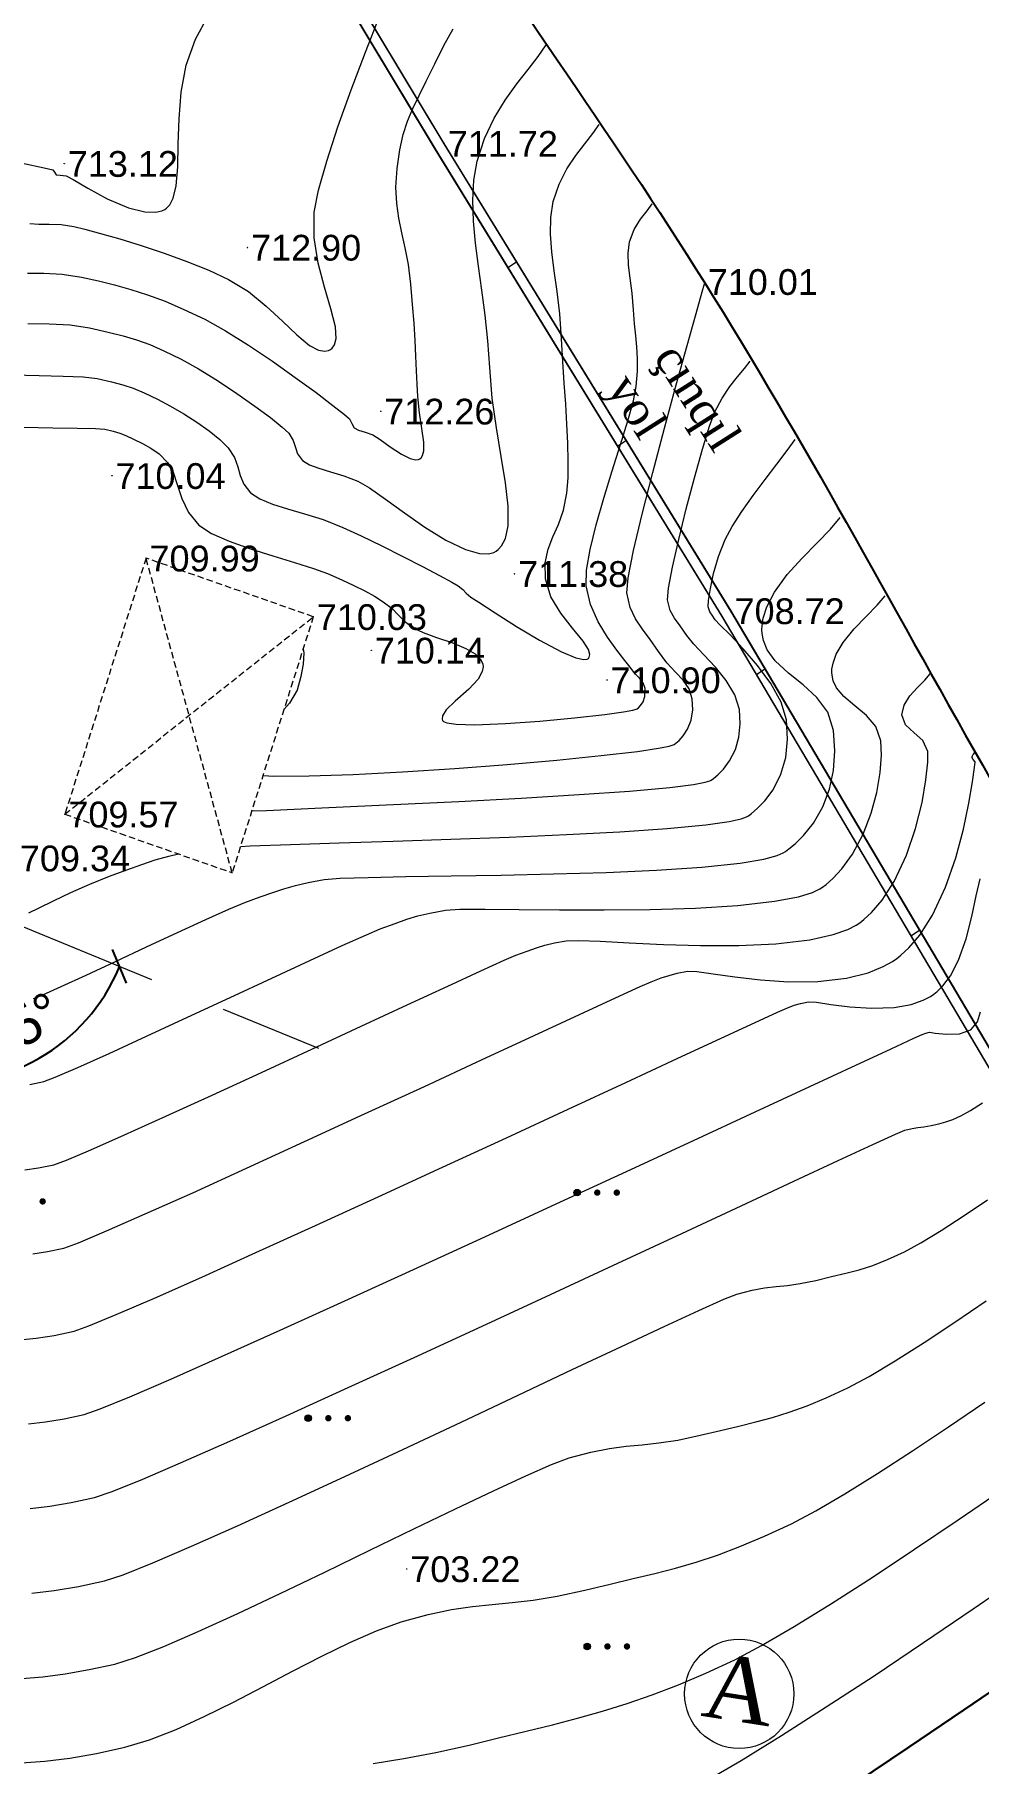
# Model space of a CAD drawing. Header units: feet. Extents: x 3381 to 682707, y 675186 to 4374675.
# Drawn here: x 681309.1 to 681345.7, y 4373140.6 to 4373207.7 of the extents above; entities that cross this region are included whole.
import ezdxf

# ---------------------------------------------------------------- set-up
doc = ezdxf.new("R2010")
doc.units = ezdxf.units.FT
doc.header["$MEASUREMENT"] = 0
doc.header["$PDMODE"] = 34
doc.header["$PDSIZE"] = 0.01
for name, pattern in [('ACAD_ISO02W100', [15, 12, -3]), ('DASHED2', [0.375, 0.25, -0.125]), ('DUZ', [0])]:
    doc.linetypes.add(name, pattern=pattern)
doc.layers.get('0').update_dxf_attribs({"linetype": 'CONTINUOUS'})
doc.layers.get('Defpoints').update_dxf_attribs({"linetype": 'CONTINUOUS'})
for name, color, linetype in [('0_Point_Height', 2, 'CONTINUOUS'), ('0_Point_Point', 7, 'CONTINUOUS'), ('col bitkisi', 7, 'CONTINUOUS'), ('Layer8', 7, 'CONTINUOUS'), ('Yazilar', 7, 'CONTINUOUS')]:
    doc.layers.add(name, color=color, linetype=linetype)
doc.layers.add('ANA HORIZONTAL', color=24, linetype='CONTINUOUS', lineweight=30)
doc.layers.add('HORIZANTAL', color=24, linetype='CONTINUOUS', lineweight=13)
doc.styles.get("Standard").update_dxf_attribs({"font": 'arial.ttf', "height": 1.5})
doc.styles.add('style5', font='arialazlat.ttf', dxfattribs={"height": 400})
doc.dimstyles.new('ISO-25', dxfattribs={"dimtxt": 1.5, "dimasz": 1, "dimexe": 1.25, "dimexo": 0.625, "dimtad": 1, "dimtxsty": 'Standard', "dimblk": 'OBLIQUE', "dimcen": 2.5, "dimadec": 0, "dimazin": 0, "dimtfac": 1, "dimtmove": 0, "dimatfit": 3, "dimldrblk": 'OBLIQUE', "dimfxl": 1, "dimarcsym": 0})

# ---------------------------------------------------------------- blocks, each defined once
blk = doc.blocks.new('_Oblique')
at = {"color": 0, "linetype": 'ByBlock', "lineweight": -2}
blk.add_line((-0.5, -0.5), (0.5, 0.5), dxfattribs=at)
blk = doc.blocks.new('*D59')
at = {"color": 0, "lineweight": -2, "transparency": 16777216}
blk.add_arc((681294.764, 4373178.786), 5.435, 337.61681, 67.18556, dxfattribs=at)
at = {"layer": 'Defpoints', "color": 0, "lineweight": 30, "transparency": 16777216}
for p in [(681298.971, 4373188.787, 709.777), (681299.086, 4373182.082), (681288.626, 4373181.314, 709.272), (681294.764, 4373178.786, 709.223), (681320.062, 4373168.368, 709.019)]:
    blk.add_point(p, dxfattribs=at)
at = {"color": 0, "lineweight": -2, "transparency": 16777216}
for p, rotation in [((681296.872, 4373183.796), 157.1855575513138), ((681299.79, 4373176.716), 247.6168135683002)]:
    blk.add_blockref('_Oblique', p, dxfattribs=dict(at, rotation=rotation))
at = {"color": 0, "lineweight": 20, "transparency": 16777216, "insert": (681301.075, 4373181.387), "char_height": 1.5, "attachment_point": 5, "rotation": 292.40119}
blk.add_mtext('90°', dxfattribs=at)
blk = doc.blocks.new('*D56')
at = {"color": 0, "lineweight": -2, "transparency": 16777216}
blk.add_arc((681305.581, 4373174.331), 7.308, 157.61681, 262.22344, dxfattribs=at)
at = {"layer": 'Defpoints', "color": 0, "lineweight": 30, "transparency": 16777216}
for p in [(681307.168, 4373185.951), (681288.626, 4373181.314, 709.272), (681298.445, 4373172.751), (681320.062, 4373168.368, 709.019), (681294.624, 4373094.104)]:
    blk.add_point(p, dxfattribs=at)
at = {"color": 0, "lineweight": -2, "transparency": 16777216}
for p, rotation in [((681298.823, 4373177.114), 67.61681356868678), ((681304.592, 4373167.09), 352.223436213165)]:
    blk.add_blockref('_Oblique', p, dxfattribs=dict(at, rotation=rotation))
at = {"color": 0, "lineweight": 20, "transparency": 16777216, "insert": (681300.452, 4373171.38), "char_height": 1.5, "attachment_point": 5, "rotation": 299.92012}
blk.add_mtext('105°', dxfattribs=at)
blk = doc.blocks.new('*D57')
at = {"color": 0, "lineweight": -2, "transparency": 16777216}
blk.add_arc((681305.581, 4373174.331), 7.32, 262.22344, 337.61681, dxfattribs=at)
at = {"layer": 'Defpoints', "color": 0, "lineweight": 30, "transparency": 16777216}
for p in [(681307.168, 4373185.951), (681288.626, 4373181.314, 709.272), (681310.525, 4373168.933), (681320.062, 4373168.368, 709.019), (681294.624, 4373094.104)]:
    blk.add_point(p, dxfattribs=at)
at = {"color": 0, "lineweight": -2, "transparency": 16777216}
for p, rotation in [((681312.35, 4373171.544), 67.61681356753547), ((681304.59, 4373167.078), 172.2234362136271)]:
    blk.add_blockref('_Oblique', p, dxfattribs=dict(at, rotation=rotation))
at = {"color": 0, "lineweight": 20, "transparency": 16777216, "insert": (681308.54, 4373169.189), "char_height": 1.5, "attachment_point": 5, "rotation": 29.92012}
blk.add_mtext('75°', dxfattribs=at)

msp = doc.modelspace()

# ---------------------------------------------------------------- hatches: boundary and pattern name
at = {"layer": 'col bitkisi', "lineweight": 20, "ltscale": 1.5}
h = msp.add_hatch(color=256, dxfattribs=at)
edge = h.paths.add_edge_path()
edge.add_arc((681309.363, 4373162.427), 0.125, 0, 360)
h = msp.add_hatch(color=256, dxfattribs=at)
edge = h.paths.add_edge_path()
edge.add_arc((681330.097, 4373162.768), 0.125, 0, 360)
h = msp.add_hatch(color=256, dxfattribs=at)
edge = h.paths.add_edge_path()
edge.add_arc((681330.88, 4373162.768), 0.125, 0, 360)
h = msp.add_hatch(color=256, dxfattribs=at)
edge = h.paths.add_edge_path()
edge.add_arc((681331.638, 4373162.768), 0.125, 0, 360)
h = msp.add_hatch(color=256, dxfattribs=at)
edge = h.paths.add_edge_path()
edge.add_arc((681319.665, 4373154.015), 0.125, 0, 360)
h = msp.add_hatch(color=256, dxfattribs=at)
edge = h.paths.add_edge_path()
edge.add_arc((681320.447, 4373154.015), 0.125, 0, 360)
h = msp.add_hatch(color=256, dxfattribs=at)
edge = h.paths.add_edge_path()
edge.add_arc((681321.206, 4373154.015), 0.125, 0, 360)
h = msp.add_hatch(color=256, dxfattribs=at)
edge = h.paths.add_edge_path()
edge.add_arc((681330.492, 4373145.157), 0.125, 0, 360)
h = msp.add_hatch(color=256, dxfattribs=at)
edge = h.paths.add_edge_path()
edge.add_arc((681331.275, 4373145.157), 0.125, 0, 360)
h = msp.add_hatch(color=256, dxfattribs=at)
edge = h.paths.add_edge_path()
edge.add_arc((681332.033, 4373145.157), 0.125, 0, 360)

# ---------------------------------------------------------------- linework, layer by layer
at = {"linetype": 'Continuous', "lineweight": 20}
for p, q in [((681327.764, 4373198.883, -4.243), (681327.43, 4373198.662, -4.243)), ((681332.014, 4373191.956, -5.122), (681331.68, 4373191.735, -5.122)), ((681337.403, 4373183.092, -716.5), (681337.069, 4373182.871, -716.5)), ((681343.401, 4373172.952, -716.5), (681343.067, 4373172.731, -716.5))]:
    msp.add_line(p, q, dxfattribs=at)
at = {"linetype": 'DASHED2', "lineweight": 20}
for p, q in [((681313.374, 4373187.388, -6.509), (681310.225, 4373177.455, -6.928)), ((681319.864, 4373185.115, -6.468), (681313.374, 4373187.388, -6.509)), ((681316.715, 4373175.182, -6.887), (681313.374, 4373187.388, -6.509)), ((681310.225, 4373177.455, -6.928), (681319.864, 4373185.115, -6.468)), ((681319.864, 4373185.115, -6.468), (681316.715, 4373175.182, -6.887)), ((681310.225, 4373177.455, -6.928), (681316.715, 4373175.182, -6.887))]:
    msp.add_line(p, q, dxfattribs=at)
at = {"color": 222, "linetype": 'ACAD_ISO02W100', "lineweight": 20}
msp.add_line((681288.626, 4373181.314, -7.228), (681320.062, 4373168.368, -7.481), dxfattribs=at)
at = {"linetype": 'Continuous', "lineweight": 20, "elevation": -19.015}
for points in [[(681377.784, 4373120.044), (681366.439, 4373133.747), (681357.555, 4373148.155), (681345.744, 4373168.184), (681335.724, 4373185.123), (681324.597, 4373203.258), (681312.251, 4373223.807)], [(681375.082, 4373123.327), (681366.444, 4373133.76), (681357.56, 4373148.168), (681345.749, 4373168.197), (681335.729, 4373185.136), (681324.602, 4373203.271), (681312.256, 4373223.82)], [(681378.092, 4373120.299), (681366.765, 4373133.981), (681357.897, 4373148.362), (681346.088, 4373168.388), (681336.066, 4373185.33), (681324.939, 4373203.466), (681312.594, 4373224.013)], [(681375.361, 4373123.617), (681366.77, 4373133.994), (681357.902, 4373148.375), (681346.093, 4373168.401), (681336.071, 4373185.343), (681324.944, 4373203.479), (681312.599, 4373224.026)]]:
    msp.add_lwpolyline(points, dxfattribs=at)
at = {"color": 7, "linetype": 'DUZ', "lineweight": 20}
msp.add_circle((681336.388, 4373143.318, -716.5), 2.121, dxfattribs=at)
at = {"linetype": 'Continuous'}
for points, knots in [([(681303.597, 4373250.826, -716.5), (681305.418, 4373247.355, -716.5), (681311.724, 4373235.337, -716.5), (681321.621, 4373217.356, -716.5), (681335.616, 4373198.092, -716.5), (681346.387, 4373177.894, -716.5), (681357.351, 4373160.008, -716.5), (681366.478, 4373142.605, -716.5), (681379.893, 4373124.084, -716.5), (681396.493, 4373109.795, -716.5), (681408.028, 4373094.958, -716.5), (681415.958, 4373084.475, -716.5), (681427.276, 4373072.557, -716.5), (681435.525, 4373061.865, -716.5), (681439.969, 4373056.105, -716.5)], [0, 0, 0, 0, 11.75951, 40.72321, 61.46233, 83.054979, 109.290717, 124.392744, 141.962718, 177.533008, 189.558821, 198.276488, 216.955448, 238.768866, 238.768866, 238.768866, 238.768866]), ([(681312.258, 4373223.826, -716.5), (681304.696, 4373223.545, -716.5), (681304.166, 4373223.495, -716.5), (681302.589, 4373223.336, -716.5), (681301.551, 4373223.222, -716.5), (681298.751, 4373222.834, -716.5), (681297.043, 4373222.503, -716.5), (681294.625, 4373221.734, -716.5), (681293.817, 4373221.416, -716.5), (681292.568, 4373220.794, -716.5), (681292.1, 4373220.526, -716.5), (681290.951, 4373219.768, -716.5), (681290.28, 4373219.222, -716.5), (681288.97, 4373217.998, -716.5), (681288.332, 4373217.321, -716.5), (681287.069, 4373215.886, -716.5), (681286.443, 4373215.127, -716.5), (681284.296, 4373212.506, -716.5), (681282.817, 4373210.68, -716.5), (681279.889, 4373207.055, -716.5), (681278.44, 4373205.254, -716.5), (681274.053, 4373199.832, -716.5), (681271.076, 4373196.19, -716.5), (681267.357, 4373191.817, -716.5), (681266.873, 4373191.254, -716.5), (681265.931, 4373190.145, -716.5), (681265.475, 4373189.595, -716.5), (681264.488, 4373188.306, -716.5), (681263.99, 4373187.57, -716.5), (681263.304, 4373186.251, -716.5), (681263.077, 4373185.666, -716.5), (681262.889, 4373184.826, -716.5), (681262.85, 4373184.565, -716.5), (681262.813, 4373184.037, -716.5), (681262.815, 4373183.761, -716.5), (681262.899, 4373182.651, -716.5), (681263.13, 4373181.749, -716.5), (681263.681, 4373180.322, -716.5), (681263.926, 4373179.794, -716.5), (681264.463, 4373178.774, -716.5), (681264.757, 4373178.279, -716.5), (681265.841, 4373176.598, -716.5), (681266.734, 4373175.452, -716.5), (681268.252, 4373173.461, -716.5), (681268.865, 4373172.646, -716.5), (681270.035, 4373170.91, -716.5), (681270.59, 4373169.992, -716.5), (681271.336, 4373168.438, -716.5), (681271.583, 4373167.842, -716.5), (681271.993, 4373166.608, -716.5), (681272.154, 4373165.977, -716.5), (681272.511, 4373164.063, -716.5), (681272.58, 4373162.757, -716.5), (681272.41, 4373160.356, -716.5), (681272.209, 4373159.261, -716.5), (681271.607, 4373157.151, -716.5), (681271.206, 4373156.132, -716.5), (681270.252, 4373154.193, -716.5), (681269.7, 4373153.272, -716.5), (681268.32, 4373151.256, -716.5), (681267.456, 4373150.191, -716.5), (681265.672, 4373148.185, -716.5), (681264.751, 4373147.24, -716.5), (681263.085, 4373145.534, -716.5), (681262.335, 4373144.768, -716.5), (681261.158, 4373143.492, -716.5), (681260.713, 4373142.989, -716.5), (681259.841, 4373141.954, -716.5), (681259.415, 4373141.425, -716.5), (681258.161, 4373139.808, -716.5), (681257.357, 4373138.692, -716.5), (681255.83, 4373136.483, -716.5), (681255.103, 4373135.395, -716.5), (681253.682, 4373133.206, -716.5), (681252.987, 4373132.102, -716.5), (681250.957, 4373128.759, -716.5), (681249.677, 4373126.491, -716.5), (681247.301, 4373121.875, -716.5), (681246.204, 4373119.527, -716.5), (681244.55, 4373115.524, -716.5), (681243.933, 4373113.89, -716.5), (681242.811, 4373110.583, -716.5), (681242.302, 4373108.906, -716.5), (681241.305, 4373105.323, -716.5), (681240.825, 4373103.414, -716.5), (681240.054, 4373100.16, -716.5), (681239.748, 4373098.82, -716.5), (681239.156, 4373096.147, -716.5), (681238.873, 4373094.813, -716.5), (681238.458, 4373092.686, -716.5), (681238.309, 4373091.892, -716.5), (681238.076, 4373090.504, -716.5), (681237.986, 4373089.906, -716.5), (681237.849, 4373088.713, -716.5), (681237.8, 4373088.112, -716.5), (681237.705, 4373086.304, -716.5), (681237.714, 4373085.089, -716.5), (681237.903, 4373081.955, -716.5), (681238.183, 4373080.046, -716.5), (681238.973, 4373076.239, -716.5), (681239.481, 4373074.34, -716.5), (681240.227, 4373071.8, -716.5), (681240.42, 4373071.159, -716.5), (681240.813, 4373069.881, -716.5), (681241.011, 4373069.252, -716.5), (681241.406, 4373068.089, -716.5), (681241.601, 4373067.553, -716.5), (681241.952, 4373066.679, -716.5), (681242.101, 4373066.334, -716.5), (681242.382, 4373065.727, -716.5), (681242.514, 4373065.461, -716.5), (681242.794, 4373064.918, -716.5), (681242.94, 4373064.642, -716.5), (681243.391, 4373063.802, -716.5), (681243.707, 4373063.222, -716.5), (681244.232, 4373062.151, -716.5), (681244.449, 4373061.671, -716.5), (681244.768, 4373060.828, -716.5), (681244.886, 4373060.475, -716.5), (681245.083, 4373059.756, -716.5), (681245.161, 4373059.399, -716.5), (681245.355, 4373058.34, -716.5), (681245.432, 4373057.651, -716.5), (681245.51, 4373056.91, -716.5), (681245.519, 4373056.829, -716.5), (681247.253, 4373052.517, -716.5)], [0, 0, 0, 0, 1.519576, 1.519576, 4.558728, 4.558728, 9.930594, 9.930594, 12.837598, 12.837598, 14.698947, 14.698947, 17.596272, 17.596272, 20.493598, 20.493598, 23.430765, 23.430765, 30.540606, 30.540606, 37.650448, 37.650448, 51.870131, 51.870131, 53.943342, 53.943342, 56.016553, 56.016553, 58.839775, 58.839775, 61.186701, 61.186701, 62.257023, 62.257023, 63.327345, 63.327345, 66.426341, 66.426341, 68.26825, 68.26825, 70.110159, 70.110159, 74.62153, 74.62153, 77.595, 77.595, 80.568471, 80.568471, 82.304355, 82.304355, 84.04024, 84.04024, 87.512009, 87.512009, 90.504027, 90.504027, 93.496045, 93.496045, 96.488063, 96.488063, 100.372173, 100.372173, 104.256283, 104.256283, 107.517701, 107.517701, 109.618427, 109.618427, 111.719153, 111.719153, 115.920605, 115.920605, 119.858792, 119.858792, 123.796978, 123.796978, 131.673352, 131.673352, 139.553481, 139.553481, 144.894421, 144.894421, 150.235361, 150.235361, 156.190392, 156.190392, 160.321983, 160.321983, 164.453574, 164.453574, 166.899961, 166.899961, 168.797126, 168.797126, 170.694291, 170.694291, 174.488621, 174.488621, 180.488906, 180.488906, 186.48919, 186.48919, 188.508696, 188.508696, 190.528201, 190.528201, 192.322947, 192.322947, 193.52533, 193.52533, 194.478712, 194.478712, 195.432094, 195.432094, 197.338858, 197.338858, 198.784376, 198.784376, 199.759029, 199.759029, 200.733681, 200.733681, 202.682985, 202.682985, 202.923933, 202.923933, 202.923933, 202.923933])]:
    msp.add_open_spline(points, degree=3, knots=knots, dxfattribs=at)
at = {"layer": '0_Point_Point', "lineweight": 20}
for p in [(681324.944, 4373203.479, -4.784), (681310.202, 4373202.701, -3.38), (681317.312, 4373199.45, -3.599), (681335.03, 4373198.119, -6.491), (681322.481, 4373193.09, -4.243), (681312.051, 4373190.589, -6.458), (681313.374, 4373187.388, -6.509), (681327.672, 4373186.787, -5.122), (681336.071, 4373185.343, -7.779), (681319.864, 4373185.115, -6.468), (681322.113, 4373183.814, -6.363), (681331.261, 4373182.663, -5.596), (681310.225, 4373177.455, -6.928), (681323.491, 4373148.168, -13.276)]:
    msp.add_point(p, dxfattribs=at)
at = {"layer": 'ANA HORIZONTAL', "color": 16, "lineweight": 20}
for points, elevation in [([(681308.866, 4373200.378), (681309.213, 4373200.35), (681309.619, 4373200.349), (681310.076, 4373200.333), (681310.575, 4373200.261), (681311.002, 4373200.157), (681311.61, 4373199.993), (681312.354, 4373199.777), (681313.19, 4373199.518), (681314.074, 4373199.223), (681314.962, 4373198.901), (681315.81, 4373198.56), (681316.574, 4373198.207), (681317.344, 4373197.732), (681318.039, 4373197.166), (681318.663, 4373196.582), (681319.22, 4373196.05), (681319.714, 4373195.643), (681320.067, 4373195.456), (681320.309, 4373195.419), (681320.459, 4373195.453), (681320.531, 4373195.49), (681320.596, 4373195.537), (681320.69, 4373195.661), (681320.754, 4373195.914), (681320.721, 4373196.361), (681320.546, 4373197.07), (681320.296, 4373197.909), (681320.052, 4373198.839), (681319.891, 4373199.82), (681319.895, 4373200.813), (681320.062, 4373201.668), (681320.383, 4373202.798), (681320.819, 4373204.121), (681321.332, 4373205.557), (681321.885, 4373207.026), (681322.44, 4373208.445)], -4), ([(681317.912, 4373178.956), (681318.329, 4373178.934), (681319.703, 4373178.937), (681321.404, 4373178.994), (681323.322, 4373179.093), (681325.352, 4373179.227), (681327.386, 4373179.383), (681329.317, 4373179.552), (681331.037, 4373179.725), (681332.44, 4373179.89), (681333.261, 4373180.011), (681333.666, 4373180.091), (681333.822, 4373180.139), (681333.864, 4373180.16), (681333.931, 4373180.211), (681334.056, 4373180.319), (681334.217, 4373180.494), (681334.386, 4373180.75), (681334.524, 4373181.107), (681334.583, 4373181.5), (681334.566, 4373181.926), (681334.447, 4373182.319), (681334.219, 4373182.649), (681333.919, 4373182.966), (681333.585, 4373183.324), (681333.253, 4373183.773), (681332.935, 4373184.234), (681332.631, 4373184.634), (681332.364, 4373185.029), (681332.156, 4373185.478), (681332.028, 4373186.038), (681332.08, 4373186.631), (681332.29, 4373187.691), (681332.619, 4373189.094), (681333.03, 4373190.715), (681333.483, 4373192.429), (681333.94, 4373194.112), (681334.362, 4373195.638), (681334.711, 4373196.883), (681334.949, 4373197.722), (681335.038, 4373198.03), (681335.062, 4373198.064)], -6.5), ([(681319.465, 4373183.855), (681319.49, 4373183.712), (681319.476, 4373183.27), (681319.383, 4373182.797), (681319.231, 4373182.272), (681318.937, 4373181.764), (681318.727, 4373181.528)], -6.5)]:
    msp.add_lwpolyline(points, dxfattribs=dict(at, elevation=elevation))
at = {"layer": 'ANA HORIZONTAL', "color": 32, "lineweight": 20}
for points, elevation in [([(681308.672, 4373163.651), (681309.203, 4373163.724), (681309.796, 4373163.848), (681310.29, 4373164.028), (681311.234, 4373164.429), (681312.544, 4373165.01), (681314.139, 4373165.731), (681315.937, 4373166.553), (681317.854, 4373167.436), (681319.809, 4373168.34), (681321.72, 4373169.226), (681323.503, 4373170.052), (681325.077, 4373170.781), (681326.359, 4373171.371), (681327.267, 4373171.783), (681327.719, 4373171.978), (681328.163, 4373172.142), (681328.52, 4373172.268), (681328.851, 4373172.368), (681329.217, 4373172.456), (681329.68, 4373172.544), (681330.156, 4373172.558), (681330.996, 4373172.524), (681332.119, 4373172.464), (681333.444, 4373172.402), (681334.889, 4373172.359), (681336.372, 4373172.359), (681337.812, 4373172.425), (681339.128, 4373172.578), (681340.037, 4373172.779), (681340.606, 4373172.984), (681340.923, 4373173.148), (681341.061, 4373173.24), (681341.221, 4373173.363), (681341.523, 4373173.639), (681341.933, 4373174.116), (681342.403, 4373174.847), (681342.875, 4373175.857), (681343.229, 4373176.901), (681343.479, 4373177.903), (681343.633, 4373178.787), (681343.706, 4373179.475), (681343.707, 4373179.89), (681343.515, 4373180.308), (681343.172, 4373180.617), (681342.843, 4373180.918), (681342.695, 4373181.312), (681342.785, 4373181.686), (681343.012, 4373182.042), (681343.304, 4373182.368), (681343.59, 4373182.656), (681343.799, 4373182.895)], -9), ([(681308.948, 4373147.227), (681309.815, 4373147.325), (681310.75, 4373147.484), (681311.765, 4373147.704), (681312.491, 4373147.942), (681313.638, 4373148.401), (681315.139, 4373149.047), (681316.926, 4373149.844), (681318.932, 4373150.759), (681321.091, 4373151.757), (681323.335, 4373152.805), (681325.596, 4373153.867), (681327.809, 4373154.91), (681329.906, 4373155.898), (681331.819, 4373156.799), (681333.482, 4373157.577), (681334.827, 4373158.198), (681335.788, 4373158.628), (681336.298, 4373158.833), (681336.885, 4373158.989), (681337.374, 4373159.075), (681337.816, 4373159.125), (681338.259, 4373159.168), (681338.756, 4373159.236), (681339.355, 4373159.361), (681339.974, 4373159.509), (681340.522, 4373159.64), (681341.04, 4373159.778), (681341.565, 4373159.946), (681342.138, 4373160.168), (681342.797, 4373160.468), (681343.434, 4373160.815), (681344.228, 4373161.302), (681345.11, 4373161.879), (681346.015, 4373162.493)], -11.5)]:
    msp.add_lwpolyline(points, dxfattribs=dict(at, elevation=elevation))
at = {"layer": 'ANA HORIZONTAL', "color": 32, "lineweight": 30, "elevation": -14}
msp.add_lwpolyline([(681340.872, 4373139.833), (681342.968, 4373141.243), (681345.089, 4373142.681), (681347.182, 4373144.11), (681349.194, 4373145.492), (681351.071, 4373146.788), (681352.759, 4373147.961), (681354.205, 4373148.974), (681355.355, 4373149.787), (681356.155, 4373150.364), (681356.552, 4373150.665), (681357.042, 4373151.116), (681357.418, 4373151.518), (681357.74, 4373151.901), (681358.07, 4373152.298), (681358.467, 4373152.74), (681358.921, 4373153.22), (681359.355, 4373153.678), (681359.734, 4373154.074), (681360.023, 4373154.361), (681360.187, 4373154.499), (681360.406, 4373154.557), (681360.578, 4373154.569)], dxfattribs=at)
at = {"layer": 'col bitkisi', "lineweight": 20, "ltscale": 1.5}
for centre in [(681330.097, 4373162.768, -716.5), (681319.665, 4373154.015, -716.5), (681330.492, 4373145.157, -716.5)]:
    msp.add_circle(centre, 0.125, dxfattribs=at)
at = {"layer": 'HORIZANTAL', "color": 16, "linetype": 'Continuous', "lineweight": 20, "elevation": -3.5}
msp.add_lwpolyline([(681308.578, 4373202.722), (681309.428, 4373202.538), (681309.763, 4373202.46), (681309.826, 4373202.364), (681309.89, 4373202.27), (681310.04, 4373202.251), (681310.274, 4373202.229), (681310.545, 4373202.078), (681311.116, 4373201.741), (681311.871, 4373201.338), (681312.696, 4373200.987), (681313.329, 4373200.825), (681313.751, 4373200.811), (681313.992, 4373200.868), (681314.098, 4373200.919), (681314.17, 4373200.969), (681314.293, 4373201.098), (681314.43, 4373201.363), (681314.541, 4373201.833), (681314.602, 4373202.579), (681314.623, 4373203.462), (681314.653, 4373204.441), (681314.741, 4373205.474), (681314.937, 4373206.519), (681315.291, 4373207.534), (681315.775, 4373208.412)], dxfattribs=at)
at = {"layer": 'HORIZANTAL', "color": 32, "linetype": 'Continuous', "lineweight": 20}
for points, elevation in [([(681308.77, 4373198.452), (681309.415, 4373198.45), (681310.12, 4373198.412), (681310.875, 4373198.294), (681311.526, 4373198.146), (681312.156, 4373197.992), (681312.784, 4373197.818), (681313.43, 4373197.611), (681314.111, 4373197.358), (681314.846, 4373197.044), (681315.654, 4373196.657), (681316.461, 4373196.21), (681317.354, 4373195.652), (681318.274, 4373195.032), (681319.165, 4373194.403), (681319.968, 4373193.814), (681320.625, 4373193.316), (681321.079, 4373192.962), (681321.271, 4373192.8), (681321.356, 4373192.614), (681321.448, 4373192.443), (681321.622, 4373192.354), (681321.876, 4373192.277), (681322.179, 4373192.169), (681322.453, 4373191.995), (681322.845, 4373191.713), (681323.282, 4373191.424), (681323.615, 4373191.259), (681323.83, 4373191.209), (681323.949, 4373191.223), (681323.999, 4373191.247), (681324.042, 4373191.281), (681324.106, 4373191.371), (681324.155, 4373191.56), (681324.152, 4373191.896), (681324.079, 4373192.422), (681323.981, 4373193.025), (681323.916, 4373193.665), (681323.894, 4373194.143), (681323.872, 4373194.661), (681323.845, 4373195.223), (681323.812, 4373195.836), (681323.771, 4373196.504), (681323.718, 4373197.232), (681323.651, 4373198.025), (681323.556, 4373198.784), (681323.432, 4373199.435), (681323.301, 4373200.019), (681323.183, 4373200.577), (681323.099, 4373201.151), (681323.07, 4373201.783), (681323.115, 4373202.513), (681323.219, 4373203.23), (681323.354, 4373203.826), (681323.521, 4373204.345), (681323.724, 4373204.833), (681323.965, 4373205.337), (681324.247, 4373205.901), (681324.572, 4373206.572), (681324.927, 4373207.281), (681325.288, 4373207.933)], -4.5), ([(681308.784, 4373196.497), (681309.622, 4373196.483), (681310.433, 4373196.437), (681311.175, 4373196.326), (681311.899, 4373196.162), (681312.49, 4373196.015), (681313.008, 4373195.86), (681313.515, 4373195.674), (681314.07, 4373195.431), (681314.734, 4373195.108), (681315.414, 4373194.734), (681316.152, 4373194.28), (681316.897, 4373193.785), (681317.597, 4373193.291), (681318.202, 4373192.841), (681318.659, 4373192.475), (681318.917, 4373192.235), (681319.087, 4373191.956), (681319.167, 4373191.689), (681319.252, 4373191.432), (681319.439, 4373191.185), (681319.711, 4373191.016), (681320.083, 4373190.878), (681320.534, 4373190.745), (681321.043, 4373190.587), (681321.591, 4373190.376), (681322.042, 4373190.112), (681322.661, 4373189.677), (681323.395, 4373189.145), (681324.192, 4373188.591), (681324.999, 4373188.091), (681325.763, 4373187.72), (681326.308, 4373187.565), (681326.66, 4373187.558), (681326.862, 4373187.614), (681326.952, 4373187.662), (681327.033, 4373187.721), (681327.17, 4373187.867), (681327.318, 4373188.15), (681327.417, 4373188.638), (681327.417, 4373189.403), (681327.315, 4373190.311), (681327.152, 4373191.334), (681326.97, 4373192.44), (681326.808, 4373193.6), (681326.707, 4373194.783), (681326.634, 4373195.819), (681326.525, 4373196.821), (681326.398, 4373197.786), (681326.27, 4373198.716), (681326.159, 4373199.609), (681326.081, 4373200.464), (681326.054, 4373201.282), (681326.095, 4373202.061), (681326.221, 4373202.801), (681326.502, 4373203.678), (681326.875, 4373204.463), (681327.305, 4373205.165), (681327.757, 4373205.792), (681328.195, 4373206.352), (681328.586, 4373206.853), (681328.893, 4373207.304)], -5), ([(681308.197, 4373194.501), (681309.222, 4373194.474), (681310.159, 4373194.455), (681310.935, 4373194.424), (681311.476, 4373194.359), (681312.035, 4373194.231), (681312.479, 4373194.115), (681312.878, 4373193.983), (681313.3, 4373193.806), (681313.814, 4373193.558), (681314.317, 4373193.292), (681314.836, 4373192.992), (681315.347, 4373192.668), (681315.822, 4373192.332), (681316.236, 4373191.996), (681316.562, 4373191.67), (681316.806, 4373191.298), (681316.933, 4373190.939), (681317.024, 4373190.591), (681317.163, 4373190.254), (681317.429, 4373189.927), (681317.794, 4373189.687), (681318.277, 4373189.49), (681318.859, 4373189.309), (681319.52, 4373189.115), (681320.242, 4373188.883), (681321.003, 4373188.584), (681321.726, 4373188.253), (681322.525, 4373187.866), (681323.339, 4373187.458), (681324.104, 4373187.064), (681324.757, 4373186.719), (681325.237, 4373186.458), (681325.48, 4373186.317), (681325.663, 4373186.168), (681325.796, 4373186.031), (681325.979, 4373185.881), (681326.285, 4373185.675), (681326.915, 4373185.262), (681327.742, 4373184.741), (681328.642, 4373184.206), (681329.491, 4373183.756), (681330.049, 4373183.523), (681330.355, 4373183.453), (681330.49, 4373183.469), (681330.534, 4373183.498), (681330.569, 4373183.543), (681330.594, 4373183.649), (681330.538, 4373183.846), (681330.327, 4373184.172), (681329.924, 4373184.669), (681329.471, 4373185.249), (681329.081, 4373185.892), (681328.867, 4373186.581), (681328.856, 4373187.214), (681328.97, 4373187.739), (681329.159, 4373188.214), (681329.377, 4373188.697), (681329.574, 4373189.245), (681329.704, 4373189.916), (681329.745, 4373190.507), (681329.755, 4373191.152), (681329.739, 4373191.846), (681329.703, 4373192.585), (681329.655, 4373193.364), (681329.6, 4373194.179), (681329.546, 4373195.027), (681329.498, 4373195.902), (681329.427, 4373196.867), (681329.324, 4373197.742), (681329.214, 4373198.541), (681329.121, 4373199.276), (681329.067, 4373199.96), (681329.077, 4373200.608), (681329.175, 4373201.231), (681329.4, 4373201.905), (681329.702, 4373202.497), (681330.045, 4373203.016), (681330.393, 4373203.471), (681330.707, 4373203.871), (681330.951, 4373204.224)], -5.5), ([(681308.626, 4373192.476), (681309.752, 4373192.447), (681310.708, 4373192.432), (681311.41, 4373192.418), (681311.776, 4373192.391), (681312.1, 4373192.316), (681312.352, 4373192.245), (681312.595, 4373192.151), (681312.894, 4373192.008), (681313.232, 4373191.842), (681313.557, 4373191.663), (681313.878, 4373191.432), (681314.208, 4373191.106), (681314.426, 4373190.726), (681314.588, 4373190.242), (681314.762, 4373189.703), (681315.016, 4373189.162), (681315.42, 4373188.669), (681315.908, 4373188.35), (681316.603, 4373188.043), (681317.426, 4373187.75), (681318.298, 4373187.475), (681319.14, 4373187.222), (681319.872, 4373186.993), (681320.415, 4373186.792), (681320.964, 4373186.548), (681321.44, 4373186.329), (681321.858, 4373186.121), (681322.232, 4373185.914), (681322.579, 4373185.696), (681322.919, 4373185.432), (681323.16, 4373185.191), (681323.401, 4373184.95), (681323.739, 4373184.683), (681324.122, 4373184.498), (681324.649, 4373184.316), (681325.233, 4373184.118), (681325.786, 4373183.889), (681326.146, 4373183.672), (681326.338, 4373183.483), (681326.419, 4373183.344), (681326.443, 4373183.269), (681326.454, 4373183.177), (681326.421, 4373182.988), (681326.256, 4373182.699), (681325.894, 4373182.31), (681325.367, 4373181.842), (681325.02, 4373181.502), (681324.875, 4373181.276), (681324.859, 4373181.143), (681324.881, 4373181.083), (681324.914, 4373181.049), (681325.049, 4373180.994), (681325.412, 4373180.943), (681326.136, 4373180.925), (681327.317, 4373180.967), (681328.656, 4373181.062), (681329.995, 4373181.189), (681331.175, 4373181.326), (681331.898, 4373181.428), (681332.258, 4373181.494), (681332.393, 4373181.529), (681332.424, 4373181.544), (681332.474, 4373181.583), (681332.56, 4373181.667), (681332.658, 4373181.808), (681332.732, 4373182.024), (681332.738, 4373182.334), (681332.663, 4373182.548), (681332.519, 4373182.727), (681332.338, 4373182.915), (681332.151, 4373183.159), (681331.956, 4373183.422), (681331.645, 4373183.818), (681331.28, 4373184.325), (681330.919, 4373184.924), (681330.622, 4373185.592), (681330.448, 4373186.31), (681330.461, 4373186.92), (681330.603, 4373187.731), (681330.839, 4373188.683), (681331.137, 4373189.717), (681331.463, 4373190.775), (681331.785, 4373191.797), (681332.069, 4373192.723), (681332.282, 4373193.496), (681332.391, 4373194.054), (681332.435, 4373194.643), (681332.438, 4373195.139), (681332.413, 4373195.584), (681332.371, 4373196.018), (681332.326, 4373196.483), (681332.289, 4373197.02), (681332.235, 4373197.677), (681332.159, 4373198.252), (681332.095, 4373198.762), (681332.074, 4373199.225), (681332.129, 4373199.661), (681332.312, 4373200.146), (681332.56, 4373200.545), (681332.813, 4373200.873), (681333.009, 4373201.143)], -6), ([(681317.475, 4373177.579), (681318.049, 4373177.603), (681320.464, 4373177.709), (681322.981, 4373177.824), (681325.503, 4373177.948), (681327.933, 4373178.078), (681330.174, 4373178.214), (681332.128, 4373178.353), (681333.699, 4373178.494), (681334.615, 4373178.608), (681335.07, 4373178.692), (681335.251, 4373178.748), (681335.303, 4373178.776), (681335.391, 4373178.842), (681335.555, 4373178.98), (681335.774, 4373179.201), (681336.015, 4373179.522), (681336.237, 4373179.962), (681336.372, 4373180.444), (681336.424, 4373180.964), (681336.395, 4373181.519), (681336.221, 4373182.087), (681335.886, 4373182.639), (681335.461, 4373183.16), (681335.016, 4373183.635), (681334.624, 4373184.049), (681334.355, 4373184.386), (681334.095, 4373184.76), (681333.874, 4373185.056), (681333.708, 4373185.362), (681333.609, 4373185.766), (681333.647, 4373186.226), (681333.8, 4373187.045), (681334.039, 4373188.11), (681334.333, 4373189.303), (681334.65, 4373190.511), (681334.961, 4373191.619), (681335.235, 4373192.51), (681335.442, 4373193.07), (681335.721, 4373193.597), (681336.023, 4373194.045), (681336.321, 4373194.426), (681336.592, 4373194.75), (681336.809, 4373195.03)], -7), ([(681317.039, 4373176.203), (681317.416, 4373176.223), (681318.981, 4373176.282), (681320.861, 4373176.344), (681322.963, 4373176.41), (681325.196, 4373176.483), (681327.467, 4373176.565), (681329.684, 4373176.659), (681331.755, 4373176.767), (681333.589, 4373176.892), (681335.093, 4373177.036), (681335.996, 4373177.167), (681336.469, 4373177.275), (681336.675, 4373177.352), (681336.743, 4373177.392), (681336.862, 4373177.481), (681337.085, 4373177.668), (681337.381, 4373177.968), (681337.708, 4373178.403), (681338.008, 4373179.001), (681338.192, 4373179.654), (681338.262, 4373180.359), (681338.223, 4373181.112), (681338.018, 4373181.804), (681337.616, 4373182.523), (681337.097, 4373183.226), (681336.542, 4373183.869), (681336.03, 4373184.408), (681335.641, 4373184.8), (681335.457, 4373185), (681335.335, 4373185.171), (681335.242, 4373185.311), (681335.189, 4373185.494), (681335.2, 4373185.752), (681335.267, 4373186.206), (681335.395, 4373186.793), (681335.587, 4373187.449), (681335.846, 4373188.11), (681336.118, 4373188.618), (681336.491, 4373189.198), (681336.928, 4373189.818), (681337.391, 4373190.442), (681337.841, 4373191.036), (681338.243, 4373191.566), (681338.557, 4373191.996)], -7.5), ([(681309.009, 4373170.305), (681309.372, 4373170.446), (681310.083, 4373170.763), (681311.051, 4373171.21), (681312.186, 4373171.74), (681313.397, 4373172.308), (681314.595, 4373172.866), (681315.69, 4373173.369), (681316.59, 4373173.77), (681317.207, 4373174.024), (681317.801, 4373174.244), (681318.289, 4373174.42), (681318.725, 4373174.563), (681319.167, 4373174.685), (681319.67, 4373174.798), (681320.291, 4373174.914), (681320.907, 4373174.965), (681321.994, 4373175.002), (681323.459, 4373175.03), (681325.209, 4373175.058), (681327.148, 4373175.09), (681329.184, 4373175.135), (681331.223, 4373175.197), (681333.172, 4373175.284), (681334.935, 4373175.402), (681336.421, 4373175.558), (681337.346, 4373175.714), (681337.855, 4373175.851), (681338.094, 4373175.953), (681338.182, 4373176.008), (681338.311, 4373176.105), (681338.555, 4373176.307), (681338.886, 4373176.631), (681339.263, 4373177.1), (681339.632, 4373177.738), (681339.892, 4373178.426), (681340.047, 4373179.155), (681340.098, 4373179.918), (681340.051, 4373180.704), (681339.827, 4373181.414), (681339.403, 4373181.987), (681338.865, 4373182.474), (681338.298, 4373182.929), (681337.786, 4373183.402), (681337.474, 4373183.829), (681337.325, 4373184.195), (681337.277, 4373184.467), (681337.27, 4373184.613), (681337.275, 4373184.762), (681337.318, 4373185.058), (681337.455, 4373185.497), (681337.75, 4373186.068), (681338.249, 4373186.752), (681338.825, 4373187.394), (681339.407, 4373187.983), (681339.924, 4373188.509), (681340.304, 4373188.962)], -8), ([(681308.87, 4373166.97), (681309.403, 4373167.076), (681309.854, 4373167.246), (681310.731, 4373167.626), (681311.94, 4373168.171), (681313.389, 4373168.835), (681314.986, 4373169.573), (681316.636, 4373170.339), (681318.249, 4373171.088), (681319.73, 4373171.774), (681320.988, 4373172.352), (681321.93, 4373172.776), (681322.463, 4373173.001), (681323.034, 4373173.212), (681323.493, 4373173.374), (681323.918, 4373173.503), (681324.389, 4373173.616), (681324.986, 4373173.729), (681325.542, 4373173.764), (681326.528, 4373173.77), (681327.851, 4373173.76), (681329.421, 4373173.746), (681331.145, 4373173.742), (681332.933, 4373173.759), (681334.692, 4373173.812), (681336.332, 4373173.912), (681337.762, 4373174.072), (681338.692, 4373174.252), (681339.234, 4373174.421), (681339.511, 4373174.553), (681339.622, 4373174.624), (681339.758, 4373174.728), (681340.017, 4373174.953), (681340.37, 4373175.332), (681340.778, 4373175.898), (681341.191, 4373176.675), (681341.503, 4373177.489), (681341.72, 4373178.299), (681341.851, 4373179.065), (681341.902, 4373179.745), (681341.879, 4373180.297), (681341.686, 4373180.852), (681341.321, 4373181.287), (681340.876, 4373181.66), (681340.443, 4373182.025), (681340.167, 4373182.351), (681340.033, 4373182.634), (681339.989, 4373182.847), (681339.983, 4373182.963), (681339.987, 4373183.081), (681340.027, 4373183.316), (681340.152, 4373183.664), (681340.415, 4373184.113), (681340.843, 4373184.644), (681341.31, 4373185.131), (681341.739, 4373185.563), (681342.052, 4373185.928)], -8.5), ([(681308.978, 4373160.393), (681309.556, 4373160.484), (681310.19, 4373160.619), (681310.76, 4373160.825), (681311.84, 4373161.279), (681313.343, 4373161.94), (681315.184, 4373162.766), (681317.274, 4373163.716), (681319.526, 4373164.748), (681321.855, 4373165.821), (681324.172, 4373166.892), (681326.391, 4373167.92), (681328.426, 4373168.863), (681330.188, 4373169.679), (681331.592, 4373170.328), (681332.549, 4373170.767), (681332.974, 4373170.954), (681333.36, 4373171.097), (681333.664, 4373171.199), (681333.974, 4373171.281), (681334.375, 4373171.359), (681334.739, 4373171.346), (681335.371, 4373171.259), (681336.214, 4373171.139), (681337.211, 4373171.022), (681338.304, 4373170.948), (681339.436, 4373170.956), (681340.551, 4373171.084), (681341.392, 4373171.299), (681341.974, 4373171.539), (681342.332, 4373171.741), (681342.5, 4373171.856), (681342.662, 4373171.981), (681342.97, 4373172.264), (681343.391, 4373172.761), (681343.881, 4373173.533), (681344.387, 4373174.616), (681344.785, 4373175.754), (681345.086, 4373176.868), (681345.301, 4373177.878), (681345.44, 4373178.703), (681345.514, 4373179.265), (681345.535, 4373179.482), (681345.469, 4373179.573), (681345.408, 4373179.661), (681345.469, 4373179.769), (681345.547, 4373179.861)], -9.5), ([(681308.824, 4373173.623), (681309.229, 4373173.822), (681309.786, 4373174.097), (681310.453, 4373174.415), (681311.189, 4373174.743), (681311.951, 4373175.047), (681312.635, 4373175.3), (681313.206, 4373175.506), (681313.725, 4373175.677), (681314.256, 4373175.824), (681314.635, 4373175.91)], -7.5), ([(681308.47, 4373157.062), (681309.113, 4373157.116), (681309.814, 4373157.226), (681310.584, 4373157.39), (681311.157, 4373157.593), (681312.221, 4373158.033), (681313.704, 4373158.678), (681315.534, 4373159.492), (681317.639, 4373160.441), (681319.946, 4373161.491), (681322.383, 4373162.606), (681324.877, 4373163.754), (681327.357, 4373164.898), (681329.75, 4373166.005), (681331.983, 4373167.04), (681333.985, 4373167.969), (681335.683, 4373168.757), (681337.005, 4373169.37), (681337.878, 4373169.773), (681338.23, 4373169.931), (681338.525, 4373170.039), (681338.764, 4373170.111), (681339.07, 4373170.174), (681339.382, 4373170.155), (681339.942, 4373170.074), (681340.68, 4373169.981), (681341.521, 4373169.925), (681342.393, 4373169.955), (681343.064, 4373170.074), (681343.528, 4373170.236), (681343.809, 4373170.384), (681343.94, 4373170.471), (681344.063, 4373170.568), (681344.29, 4373170.789), (681344.583, 4373171.179), (681344.898, 4373171.783), (681345.193, 4373172.62), (681345.408, 4373173.477), (681345.577, 4373174.279), (681345.732, 4373174.949)], -10), ([(681308.809, 4373153.794), (681309.476, 4373153.869), (681310.196, 4373153.992), (681310.977, 4373154.162), (681311.598, 4373154.378), (681312.74, 4373154.848), (681314.332, 4373155.535), (681316.301, 4373156.407), (681318.576, 4373157.428), (681321.085, 4373158.565), (681323.755, 4373159.784), (681326.515, 4373161.049), (681329.292, 4373162.327), (681332.014, 4373163.584), (681334.609, 4373164.785), (681337.006, 4373165.897), (681339.132, 4373166.884), (681340.915, 4373167.713), (681342.283, 4373168.35), (681343.164, 4373168.76), (681343.486, 4373168.908), (681343.624, 4373168.956), (681343.765, 4373168.989), (681343.994, 4373168.962), (681344.429, 4373168.912), (681344.935, 4373168.925), (681345.379, 4373169.087), (681345.634, 4373169.399), (681345.743, 4373169.789)], -10.5), ([(681308.878, 4373150.511), (681309.645, 4373150.597), (681310.473, 4373150.738), (681311.371, 4373150.933), (681312.022, 4373151.154), (681313.159, 4373151.615), (681314.714, 4373152.283), (681316.62, 4373153.126), (681318.811, 4373154.11), (681321.219, 4373155.204), (681323.776, 4373156.376), (681326.416, 4373157.592), (681329.072, 4373158.82), (681331.676, 4373160.028), (681334.16, 4373161.184), (681336.459, 4373162.254), (681338.505, 4373163.207), (681340.23, 4373164.01), (681341.567, 4373164.631), (681342.45, 4373165.036), (681342.811, 4373165.194), (681343.092, 4373165.263), (681343.319, 4373165.292), (681343.548, 4373165.316), (681343.835, 4373165.372), (681344.137, 4373165.443), (681344.4, 4373165.511), (681344.669, 4373165.602), (681344.989, 4373165.742), (681345.357, 4373165.952), (681345.825, 4373166.256)], -11)]:
    msp.add_lwpolyline(points, dxfattribs=dict(at, elevation=elevation))
at = {"layer": 'HORIZANTAL', "color": 32, "linetype": 'Continuous', "lineweight": 13}
for points, elevation in [([(681308.559, 4373143.915), (681309.371, 4373143.976), (681310.237, 4373144.09), (681311.163, 4373144.257), (681312.159, 4373144.475), (681312.961, 4373144.727), (681314.061, 4373145.159), (681315.402, 4373145.74), (681316.929, 4373146.436), (681318.584, 4373147.215), (681320.314, 4373148.043), (681322.061, 4373148.888), (681323.77, 4373149.718), (681325.385, 4373150.498), (681326.849, 4373151.196), (681328.108, 4373151.779), (681329.105, 4373152.215), (681329.785, 4373152.471), (681330.635, 4373152.702), (681331.356, 4373152.842), (681332.001, 4373152.926), (681332.623, 4373152.986), (681333.274, 4373153.055), (681334.007, 4373153.165), (681334.875, 4373153.351), (681335.661, 4373153.54), (681336.372, 4373153.707), (681337.036, 4373153.87), (681337.68, 4373154.045), (681338.331, 4373154.248), (681339.018, 4373154.496), (681339.767, 4373154.806), (681340.606, 4373155.193), (681341.43, 4373155.634), (681342.435, 4373156.236), (681343.563, 4373156.954), (681344.759, 4373157.744), (681345.963, 4373158.565)], -12), ([(681335.11, 4373139.94), (681336.46, 4373140.728), (681338.03, 4373141.697), (681339.767, 4373142.808), (681341.619, 4373144.023), (681343.536, 4373145.304), (681345.464, 4373146.614), (681347.352, 4373147.915), (681349.149, 4373149.168), (681350.802, 4373150.335), (681352.26, 4373151.379), (681353.471, 4373152.262), (681354.383, 4373152.946), (681354.944, 4373153.392), (681355.675, 4373154.061), (681356.376, 4373154.772), (681357.018, 4373155.475), (681357.573, 4373156.116), (681358.012, 4373156.645), (681358.305, 4373157.011), (681358.423, 4373157.161), (681358.509, 4373157.266), (681358.574, 4373157.35)], -13.5), ([(681308.543, 4373140.64), (681309.451, 4373140.703), (681310.418, 4373140.826), (681311.45, 4373141.007), (681312.552, 4373141.247), (681313.508, 4373141.532), (681314.541, 4373141.938), (681315.632, 4373142.436), (681316.761, 4373142.998), (681317.91, 4373143.596), (681319.059, 4373144.2), (681320.188, 4373144.781), (681321.28, 4373145.313), (681322.314, 4373145.765), (681323.272, 4373146.109), (681324.324, 4373146.4), (681325.231, 4373146.589), (681326.043, 4373146.709), (681326.808, 4373146.789), (681327.577, 4373146.862), (681328.398, 4373146.957), (681329.32, 4373147.107), (681330.394, 4373147.341), (681331.378, 4373147.577), (681332.276, 4373147.788), (681333.115, 4373147.99), (681333.921, 4373148.199), (681334.721, 4373148.431), (681335.544, 4373148.703), (681336.416, 4373149.031), (681337.363, 4373149.431), (681338.414, 4373149.919), (681339.355, 4373150.416), (681340.482, 4373151.076), (681341.747, 4373151.863), (681343.104, 4373152.743), (681344.508, 4373153.679), (681345.911, 4373154.636)], -12.5), ([(681322.182, 4373140.61), (681323.374, 4373140.803), (681324.621, 4373141.039), (681325.914, 4373141.33), (681327.054, 4373141.607), (681328.123, 4373141.865), (681329.138, 4373142.115), (681330.117, 4373142.37), (681331.078, 4373142.641), (681332.038, 4373142.939), (681333.015, 4373143.277), (681334.027, 4373143.666), (681335.09, 4373144.118), (681336.223, 4373144.644), (681337.257, 4373145.19), (681338.521, 4373145.929), (681339.965, 4373146.823), (681341.54, 4373147.836), (681343.194, 4373148.93), (681344.88, 4373150.067), (681346.546, 4373151.211)], -13)]:
    msp.add_lwpolyline(points, dxfattribs=dict(at, elevation=elevation))

# ---------------------------------------------------------------- texts
at = {"layer": '0_Point_Height', "color": 0, "lineweight": 20}
for s, p in [('711.72', (681325.08, 4373202.965, -4.784)), ('713.12', (681310.338, 4373202.187, -3.38)), ('712.90', (681317.448, 4373198.936, -3.599)), ('710.01', (681335.166, 4373197.605, -6.491)), ('712.26', (681322.617, 4373192.576, -4.243)), ('710.04', (681312.187, 4373190.075, -6.458)), ('709.99', (681313.51, 4373186.874, -6.509)), ('711.38', (681327.808, 4373186.273, -5.122)), ('710.03', (681320, 4373184.601, -6.468)), ('708.72', (681336.207, 4373184.829, -7.779)), ('710.14', (681322.249, 4373183.3, -6.363)), ('710.90', (681331.397, 4373182.149, -5.596)), ('709.57', (681310.361, 4373176.941, -6.928)), ('709.34', (681308.481, 4373175.235, -7.157)), ('703.22', (681323.626, 4373147.654, -13.276))]:
    msp.add_text(s, height=1, dxfattribs=at).set_placement(p)
at = {"layer": 'Layer8', "color": 0, "lineweight": 20, "insert": (681334.86, 4373142.472, -17.5), "char_height": 2.5, "width": 81.30669, "attachment_point": 7, "rotation": 351.05795, "style": 'style5'}
msp.add_mtext('{\\fTimes New Roman|b0|i0|c238|p18;A}', dxfattribs=at)
at = {"layer": 'Yazilar', "lineweight": 20, "insert": (681334.131, 4373195.879, -716.5), "char_height": 1.3, "width": 0.10588, "attachment_point": 1, "rotation": 302.4345}
msp.add_mtext('{\\fTimes New Roman|b0|i0|c238|p18;çınqıl yol}', dxfattribs=at)

# ---------------------------------------------------------------- dimensions: what is measured, and where the dimension line sits
at = {"color": 222, "lineweight": 20}
for base, line1, line2, picture, middle in [((681299.086, 4373182.082, -716.5), ((681288.626, 4373181.314, -7.228), (681320.062, 4373168.368, -7.481)), ((681298.971, 4373188.787, -6.723), (681294.764, 4373178.786, -7.277)), '*D59', (681301.075, 4373181.387, -716.5)), ((681298.445, 4373172.751, -716.5), ((681307.168, 4373185.951, -716.5), (681294.624, 4373094.104, -716.5)), ((681288.626, 4373181.314, -7.228), (681320.062, 4373168.368, -7.481)), '*D56', (681300.452, 4373171.38, -716.5)), ((681310.525, 4373168.933, -716.5), ((681288.626, 4373181.314, -7.228), (681320.062, 4373168.368, -7.481)), ((681307.168, 4373185.951, -716.5), (681294.624, 4373094.104, -716.5)), '*D57', (681308.54, 4373169.189, -716.5))]:
    dim = msp.add_angular_dim_2l(base=base, line1=line1, line2=line2, dimstyle='ISO-25', dxfattribs=at)
    dim.commit()
    dim.dimension.update_dxf_attribs({"geometry": picture, "text_midpoint": middle})

doc.saveas('drawing.dxf')
